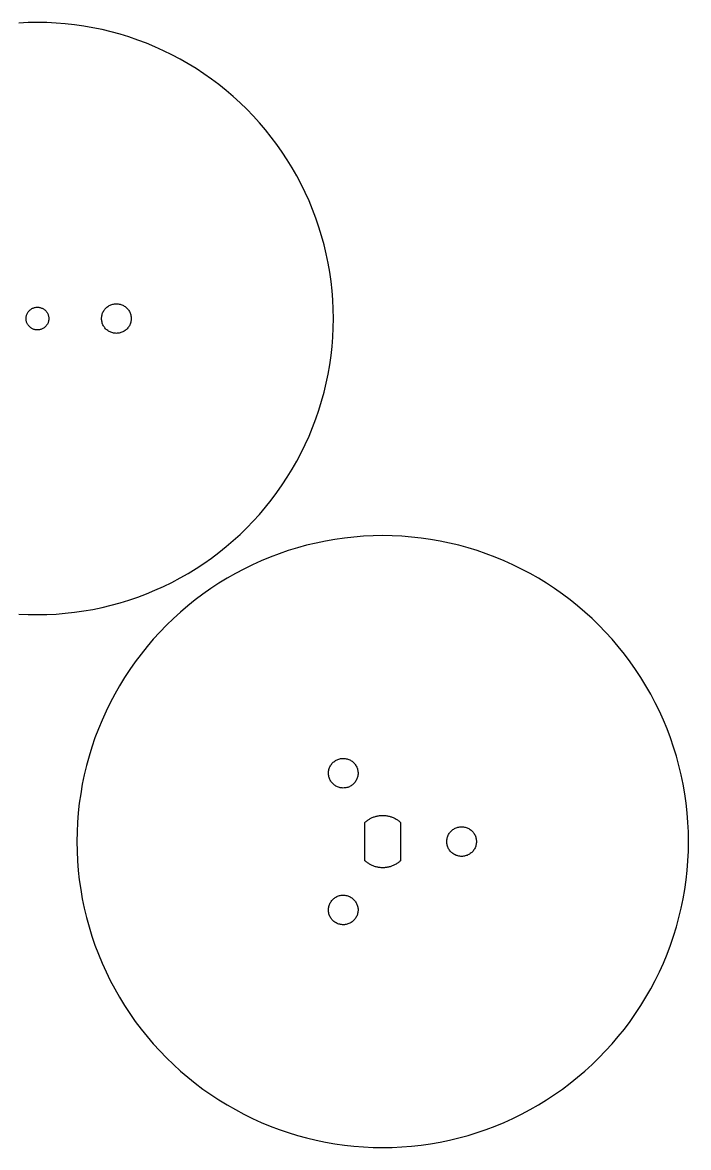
# Model space of a CAD drawing. Header units: metres. Extents: x -31 to 101, y -31 to 83.
# Drawn here: x 33.5 to 101, y -31 to 83 of the extents above; entities that cross this region are included whole.
import ezdxf

# ---------------------------------------------------------------- set-up
doc = ezdxf.new("R2010")
doc.units = ezdxf.units.M

msp = doc.modelspace()

# ---------------------------------------------------------------- linework, layer by layer
for p, q in [((34.0577, 82.9852), (33.1163, 82.9408)), ((35, 83), (34.0577, 82.9852)), ((35.9423, 82.9852), (35, 83)), ((36.8837, 82.9408), (35.9423, 82.9852)), ((37.8232, 82.8669), (36.8837, 82.9408)), ((38.76, 82.7634), (37.8232, 82.8669)), ((39.693, 82.6306), (38.76, 82.7634)), ((40.6214, 82.4686), (39.693, 82.6306)), ((41.5443, 82.2775), (40.6214, 82.4686)), ((42.4607, 82.0575), (41.5443, 82.2775)), ((43.3697, 81.8088), (42.4607, 82.0575)), ((44.2705, 81.5317), (43.3697, 81.8088)), ((45.1621, 81.2264), (44.2705, 81.5317)), ((46.0437, 80.8933), (45.1621, 81.2264)), ((46.9144, 80.5326), (46.0437, 80.8933)), ((47.7734, 80.1448), (46.9144, 80.5326)), ((48.6197, 79.7302), (47.7734, 80.1448)), ((49.4526, 79.2892), (48.6197, 79.7302)), ((50.2712, 78.8223), (49.4526, 79.2892)), ((51.0748, 78.3298), (50.2712, 78.8223)), ((51.8625, 77.8124), (51.0748, 78.3298)), ((52.6335, 77.2705), (51.8625, 77.8124)), ((53.3872, 76.7046), (52.6335, 77.2705)), ((54.1227, 76.1154), (53.3872, 76.7046)), ((54.8394, 75.5033), (54.1227, 76.1154)), ((55.5364, 74.869), (54.8394, 75.5033)), ((56.2132, 74.2132), (55.5364, 74.869)), ((56.869, 73.5364), (56.2132, 74.2132)), ((57.5033, 72.8394), (56.869, 73.5364)), ((58.1154, 72.1227), (57.5033, 72.8394)), ((58.7046, 71.3872), (58.1154, 72.1227)), ((59.2705, 70.6335), (58.7046, 71.3872)), ((59.8124, 69.8625), (59.2705, 70.6335)), ((60.3298, 69.0748), (59.8124, 69.8625)), ((60.8223, 68.2712), (60.3298, 69.0748)), ((61.2892, 67.4526), (60.8223, 68.2712)), ((61.7302, 66.6197), (61.2892, 67.4526)), ((62.1448, 65.7734), (61.7302, 66.6197)), ((62.5326, 64.9144), (62.1448, 65.7734)), ((62.8933, 64.0437), (62.5326, 64.9144)), ((63.2264, 63.1621), (62.8933, 64.0437)), ((63.5317, 62.2705), (63.2264, 63.1621)), ((63.8088, 61.3697), (63.5317, 62.2705)), ((64.0575, 60.4607), (63.8088, 61.3697)), ((64.2775, 59.5443), (64.0575, 60.4607)), ((64.4686, 58.6214), (64.2775, 59.5443)), ((64.6306, 57.693), (64.4686, 58.6214)), ((64.7634, 56.76), (64.6306, 57.693)), ((64.8669, 55.8232), (64.7634, 56.76)), ((64.9408, 54.8837), (64.8669, 55.8232)), ((64.9852, 53.9423), (64.9408, 54.8837)), ((33.9922, 53.554), (34.029, 53.6162)), ((34.029, 53.6162), (34.0696, 53.6759)), ((34.0696, 53.6759), (34.1139, 53.733)), ((34.1139, 53.733), (34.1617, 53.7872)), ((34.1617, 53.7872), (34.2128, 53.8383)), ((34.2128, 53.8383), (34.267, 53.8861)), ((34.267, 53.8861), (34.3241, 53.9304)), ((34.3241, 53.9304), (34.3838, 53.971)), ((34.3838, 53.971), (34.446, 54.0078)), ((34.446, 54.0078), (34.5104, 54.0405)), ((34.5104, 54.0405), (34.5767, 54.0692)), ((34.5767, 54.0692), (34.6446, 54.0937)), ((34.6446, 54.0937), (34.714, 54.1139)), ((34.714, 54.1139), (34.7845, 54.1296)), ((34.7845, 54.1296), (34.8559, 54.1409)), ((34.8559, 54.1409), (34.9278, 54.1477)), ((34.9278, 54.1477), (35, 54.15)), ((35, 54.15), (35.0722, 54.1477)), ((35.0722, 54.1477), (35.1441, 54.1409)), ((35.1441, 54.1409), (35.2155, 54.1296)), ((35.2155, 54.1296), (35.286, 54.1139)), ((35.286, 54.1139), (35.3554, 54.0937)), ((35.3554, 54.0937), (35.4233, 54.0692)), ((35.4233, 54.0692), (35.4896, 54.0405)), ((35.4896, 54.0405), (35.554, 54.0078)), ((35.554, 54.0078), (35.6162, 53.971)), ((35.6162, 53.971), (35.6759, 53.9304)), ((35.6759, 53.9304), (35.733, 53.8861)), ((35.733, 53.8861), (35.7872, 53.8383)), ((35.7872, 53.8383), (35.8383, 53.7872)), ((35.8383, 53.7872), (35.8861, 53.733)), ((35.8861, 53.733), (35.9304, 53.6759)), ((35.9304, 53.6759), (35.971, 53.6162)), ((35.971, 53.6162), (36.0078, 53.554)), ((41.6053, 53.5522), (41.6427, 53.6387)), ((41.6427, 53.6387), (41.6855, 53.7226)), ((41.6855, 53.7226), (41.7335, 53.8037)), ((41.7335, 53.8037), (41.7865, 53.8817)), ((41.7865, 53.8817), (41.8442, 53.9561)), ((41.8442, 53.9561), (41.9065, 54.0268)), ((41.9065, 54.0268), (41.9732, 54.0934)), ((41.9732, 54.0934), (42.0439, 54.1558)), ((42.0439, 54.1558), (42.1183, 54.2135)), ((42.1183, 54.2135), (42.1963, 54.2665)), ((42.1963, 54.2665), (42.2774, 54.3145)), ((42.2774, 54.3145), (42.3613, 54.3572)), ((42.3613, 54.3572), (42.4478, 54.3947)), ((42.4478, 54.3947), (42.5365, 54.4266)), ((42.5365, 54.4266), (42.627, 54.4529)), ((42.627, 54.4529), (42.7189, 54.4734)), ((42.7189, 54.4734), (42.812, 54.4882)), ((42.812, 54.4882), (42.9058, 54.497)), ((42.9058, 54.497), (43, 54.5)), ((43, 54.5), (43.0942, 54.497)), ((43.0942, 54.497), (43.188, 54.4882)), ((43.188, 54.4882), (43.2811, 54.4734)), ((43.2811, 54.4734), (43.373, 54.4529)), ((43.373, 54.4529), (43.4635, 54.4266)), ((43.4635, 54.4266), (43.5522, 54.3947)), ((43.5522, 54.3947), (43.6387, 54.3572)), ((43.6387, 54.3572), (43.7226, 54.3145)), ((43.7226, 54.3145), (43.8037, 54.2665)), ((43.8037, 54.2665), (43.8817, 54.2135)), ((43.8817, 54.2135), (43.9561, 54.1558)), ((43.9561, 54.1558), (44.0268, 54.0934)), ((44.0268, 54.0934), (44.0934, 54.0268)), ((44.0934, 54.0268), (44.1558, 53.9561)), ((44.1558, 53.9561), (44.2135, 53.8817)), ((44.2135, 53.8817), (44.2665, 53.8037)), ((44.2665, 53.8037), (44.3145, 53.7226)), ((44.3145, 53.7226), (44.3572, 53.6387)), ((44.3572, 53.6387), (44.3947, 53.5522)), ((65, 53), (64.9852, 53.9423)), ((33.85, 53), (33.8523, 53.0722)), ((33.8523, 52.9278), (33.85, 53)), ((33.8523, 53.0722), (33.8591, 53.1441)), ((33.8591, 52.8559), (33.8523, 52.9278)), ((33.8591, 53.1441), (33.8704, 53.2155)), ((33.8704, 52.7845), (33.8591, 52.8559)), ((33.8704, 53.2155), (33.8861, 53.286)), ((33.8861, 52.714), (33.8704, 52.7845)), ((33.8861, 53.286), (33.9063, 53.3554)), ((33.9063, 52.6446), (33.8861, 52.714)), ((33.9063, 53.3554), (33.9308, 53.4233)), ((33.9308, 52.5767), (33.9063, 52.6446)), ((33.9308, 53.4233), (33.9595, 53.4896)), ((33.9595, 52.5104), (33.9308, 52.5767)), ((33.9595, 53.4896), (33.9922, 53.554)), ((33.9922, 52.446), (33.9595, 52.5104)), ((34.029, 52.3838), (33.9922, 52.446)), ((36.0078, 52.446), (35.971, 52.3838)), ((36.0078, 53.554), (36.0405, 53.4896)), ((36.0405, 52.5104), (36.0078, 52.446)), ((36.0405, 53.4896), (36.0692, 53.4233)), ((36.0692, 52.5767), (36.0405, 52.5104)), ((36.0692, 53.4233), (36.0937, 53.3554)), ((36.0937, 52.6446), (36.0692, 52.5767)), ((36.0937, 53.3554), (36.1139, 53.286)), ((36.1139, 52.714), (36.0937, 52.6446)), ((36.1139, 53.286), (36.1296, 53.2155)), ((36.1296, 52.7845), (36.1139, 52.714)), ((36.1296, 53.2155), (36.1409, 53.1441)), ((36.1409, 52.8559), (36.1296, 52.7845)), ((36.1409, 53.1441), (36.1477, 53.0722)), ((36.1477, 52.9278), (36.1409, 52.8559)), ((36.1477, 53.0722), (36.15, 53)), ((36.15, 53), (36.1477, 52.9278)), ((41.5, 53), (41.5029, 53.0942)), ((41.5029, 52.9058), (41.5, 53)), ((41.5029, 53.0942), (41.5118, 53.188)), ((41.5118, 52.812), (41.5029, 52.9058)), ((41.5118, 53.188), (41.5266, 53.2811)), ((41.5266, 52.7189), (41.5118, 52.812)), ((41.5266, 53.2811), (41.5471, 53.373)), ((41.5471, 52.627), (41.5266, 52.7189)), ((41.5471, 53.373), (41.5734, 53.4635)), ((41.5734, 52.5365), (41.5471, 52.627)), ((41.5734, 53.4635), (41.6053, 53.5522)), ((41.6053, 52.4478), (41.5734, 52.5365)), ((41.6427, 52.3613), (41.6053, 52.4478)), ((44.3947, 52.4478), (44.3572, 52.3613)), ((44.3947, 53.5522), (44.4266, 53.4635)), ((44.4266, 52.5365), (44.3947, 52.4478)), ((44.4266, 53.4635), (44.4529, 53.373)), ((44.4529, 52.627), (44.4266, 52.5365)), ((44.4529, 53.373), (44.4734, 53.2811)), ((44.4734, 52.7189), (44.4529, 52.627)), ((44.4734, 53.2811), (44.4882, 53.188)), ((44.4882, 52.812), (44.4734, 52.7189)), ((44.4882, 53.188), (44.497, 53.0942)), ((44.497, 52.9058), (44.4882, 52.812)), ((44.497, 53.0942), (44.5, 53)), ((44.5, 53), (44.497, 52.9058)), ((64.9852, 52.0577), (65, 53)), ((34.0696, 52.3241), (34.029, 52.3838)), ((34.1139, 52.267), (34.0696, 52.3241)), ((34.1617, 52.2128), (34.1139, 52.267)), ((34.2128, 52.1617), (34.1617, 52.2128)), ((34.267, 52.1139), (34.2128, 52.1617)), ((34.3241, 52.0696), (34.267, 52.1139)), ((34.3838, 52.029), (34.3241, 52.0696)), ((34.446, 51.9922), (34.3838, 52.029)), ((34.5104, 51.9595), (34.446, 51.9922)), ((34.5767, 51.9308), (34.5104, 51.9595)), ((34.6446, 51.9063), (34.5767, 51.9308)), ((34.714, 51.8861), (34.6446, 51.9063)), ((34.7845, 51.8704), (34.714, 51.8861)), ((34.8559, 51.8591), (34.7845, 51.8704)), ((34.9278, 51.8523), (34.8559, 51.8591)), ((35, 51.85), (34.9278, 51.8523)), ((35.0722, 51.8523), (35, 51.85)), ((35.1441, 51.8591), (35.0722, 51.8523)), ((35.2155, 51.8704), (35.1441, 51.8591)), ((35.286, 51.8861), (35.2155, 51.8704)), ((35.3554, 51.9063), (35.286, 51.8861)), ((35.4233, 51.9308), (35.3554, 51.9063)), ((35.4896, 51.9595), (35.4233, 51.9308)), ((35.554, 51.9922), (35.4896, 51.9595)), ((35.6162, 52.029), (35.554, 51.9922)), ((35.6759, 52.0696), (35.6162, 52.029)), ((35.733, 52.1139), (35.6759, 52.0696)), ((35.7872, 52.1617), (35.733, 52.1139)), ((35.8383, 52.2128), (35.7872, 52.1617)), ((35.8861, 52.267), (35.8383, 52.2128)), ((35.9304, 52.3241), (35.8861, 52.267)), ((35.971, 52.3838), (35.9304, 52.3241)), ((41.6855, 52.2774), (41.6427, 52.3613)), ((41.7335, 52.1963), (41.6855, 52.2774)), ((41.7865, 52.1183), (41.7335, 52.1963)), ((41.8442, 52.0439), (41.7865, 52.1183)), ((41.9065, 51.9732), (41.8442, 52.0439)), ((41.9732, 51.9066), (41.9065, 51.9732)), ((42.0439, 51.8442), (41.9732, 51.9066)), ((42.1183, 51.7865), (42.0439, 51.8442)), ((42.1963, 51.7335), (42.1183, 51.7865)), ((42.2774, 51.6855), (42.1963, 51.7335)), ((42.3613, 51.6428), (42.2774, 51.6855)), ((42.4478, 51.6053), (42.3613, 51.6428)), ((42.5365, 51.5734), (42.4478, 51.6053)), ((42.627, 51.5471), (42.5365, 51.5734)), ((42.7189, 51.5266), (42.627, 51.5471)), ((42.812, 51.5118), (42.7189, 51.5266)), ((42.9058, 51.503), (42.812, 51.5118)), ((43, 51.5), (42.9058, 51.503)), ((43.0942, 51.503), (43, 51.5)), ((43.188, 51.5118), (43.0942, 51.503)), ((43.2811, 51.5266), (43.188, 51.5118)), ((43.373, 51.5471), (43.2811, 51.5266)), ((43.4635, 51.5734), (43.373, 51.5471)), ((43.5522, 51.6053), (43.4635, 51.5734)), ((43.6387, 51.6428), (43.5522, 51.6053)), ((43.7226, 51.6855), (43.6387, 51.6428)), ((43.8037, 51.7335), (43.7226, 51.6855)), ((43.8817, 51.7865), (43.8037, 51.7335)), ((43.9561, 51.8442), (43.8817, 51.7865)), ((44.0268, 51.9066), (43.9561, 51.8442)), ((44.0934, 51.9732), (44.0268, 51.9066)), ((44.1558, 52.0439), (44.0934, 51.9732)), ((44.2135, 52.1183), (44.1558, 52.0439)), ((44.2665, 52.1963), (44.2135, 52.1183)), ((44.3145, 52.2774), (44.2665, 52.1963)), ((44.3572, 52.3613), (44.3145, 52.2774)), ((64.9408, 51.1163), (64.9852, 52.0577)), ((64.7634, 49.24), (64.8669, 50.1768)), ((64.8669, 50.1768), (64.9408, 51.1163)), ((64.6306, 48.307), (64.7634, 49.24)), ((64.4686, 47.3786), (64.6306, 48.307)), ((64.2775, 46.4557), (64.4686, 47.3786)), ((64.0575, 45.5393), (64.2775, 46.4557)), ((63.5317, 43.7295), (63.8088, 44.6303)), ((63.8088, 44.6303), (64.0575, 45.5393)), ((63.2264, 42.8379), (63.5317, 43.7295)), ((62.8933, 41.9563), (63.2264, 42.8379)), ((62.1448, 40.2266), (62.5326, 41.0856)), ((62.5326, 41.0856), (62.8933, 41.9563)), ((61.7302, 39.3803), (62.1448, 40.2266)), ((61.2892, 38.5474), (61.7302, 39.3803)), ((60.3298, 36.9252), (60.8223, 37.7288)), ((60.8223, 37.7288), (61.2892, 38.5474)), ((59.8124, 36.1375), (60.3298, 36.9252)), ((58.7046, 34.6128), (59.2705, 35.3665)), ((59.2705, 35.3665), (59.8124, 36.1375)), ((58.1154, 33.8773), (58.7046, 34.6128)), ((56.869, 32.4636), (57.5033, 33.1606)), ((57.5033, 33.1606), (58.1154, 33.8773)), ((56.2132, 31.7868), (56.869, 32.4636)), ((54.8394, 30.4967), (55.5364, 31.131)), ((55.5364, 31.131), (56.2132, 31.7868)), ((67.0827, 30.8624), (66.1147, 30.7556)), ((68.0535, 30.9388), (67.0827, 30.8624)), ((69.0263, 30.9847), (68.0535, 30.9388)), ((70, 31), (69.0263, 30.9847)), ((70.9737, 30.9847), (70, 31)), ((71.9465, 30.9388), (70.9737, 30.9847)), ((72.9173, 30.8624), (71.9465, 30.9388)), ((73.8853, 30.7556), (72.9173, 30.8624)), ((53.3872, 29.2954), (54.1227, 29.8846)), ((54.1227, 29.8846), (54.8394, 30.4967)), ((61.3513, 29.7691), (60.4205, 29.4827)), ((62.2906, 30.0261), (61.3513, 29.7691)), ((63.2376, 30.2534), (62.2906, 30.0261)), ((64.1912, 30.4509), (63.2376, 30.2534)), ((65.1505, 30.6183), (64.1912, 30.4509)), ((66.1147, 30.7556), (65.1505, 30.6183)), ((74.8495, 30.6183), (73.8853, 30.7556)), ((75.8088, 30.4509), (74.8495, 30.6183)), ((76.7624, 30.2534), (75.8088, 30.4509)), ((77.7094, 30.0261), (76.7624, 30.2534)), ((78.6487, 29.7691), (77.7094, 30.0261)), ((79.5795, 29.4827), (78.6487, 29.7691)), ((51.8625, 28.1876), (52.6335, 28.7295)), ((52.6335, 28.7295), (53.3872, 29.2954)), ((58.5882, 28.8231), (57.6884, 28.4504)), ((59.4991, 29.1673), (58.5882, 28.8231)), ((60.4205, 29.4827), (59.4991, 29.1673)), ((80.5009, 29.1673), (79.5795, 29.4827)), ((81.4118, 28.8231), (80.5009, 29.1673)), ((82.3116, 28.4504), (81.4118, 28.8231)), ((50.2712, 27.1777), (51.0748, 27.6702)), ((51.0748, 27.6702), (51.8625, 28.1876)), ((55.9263, 27.6212), (55.0656, 27.1655)), ((56.8008, 28.0496), (55.9263, 27.6212)), ((57.6884, 28.4504), (56.8008, 28.0496)), ((83.1992, 28.0496), (82.3116, 28.4504)), ((84.0737, 27.6212), (83.1992, 28.0496)), ((84.9344, 27.1655), (84.0737, 27.6212)), ((47.7734, 25.8552), (48.6197, 26.2698)), ((48.6197, 26.2698), (49.4526, 26.7108)), ((49.4526, 26.7108), (50.2712, 27.1777)), ((54.2197, 26.683), (53.3894, 26.1742)), ((55.0656, 27.1655), (54.2197, 26.683)), ((85.7803, 26.683), (84.9344, 27.1655)), ((86.6106, 26.1742), (85.7803, 26.683)), ((45.1621, 24.7736), (46.0437, 25.1067)), ((46.0437, 25.1067), (46.9144, 25.4674)), ((46.9144, 25.4674), (47.7734, 25.8552)), ((52.5754, 25.6395), (51.7787, 25.0795)), ((53.3894, 26.1742), (52.5754, 25.6395)), ((87.4246, 25.6395), (86.6106, 26.1742)), ((88.2213, 25.0795), (87.4246, 25.6395)), ((41.5443, 23.7225), (42.4607, 23.9425)), ((42.4607, 23.9425), (43.3697, 24.1912)), ((43.3697, 24.1912), (44.2705, 24.4683)), ((44.2705, 24.4683), (45.1621, 24.7736)), ((50.9999, 24.4948), (50.2399, 23.8859)), ((51.7787, 25.0795), (50.9999, 24.4948)), ((89.0001, 24.4948), (88.2213, 25.0795)), ((89.7601, 23.8859), (89.0001, 24.4948)), ((33.1163, 23.0592), (34.0577, 23.0148)), ((34.0577, 23.0148), (35, 23)), ((35, 23), (35.9423, 23.0148)), ((35.9423, 23.0148), (36.8837, 23.0592)), ((36.8837, 23.0592), (37.8232, 23.1331)), ((37.8232, 23.1331), (38.76, 23.2366)), ((38.76, 23.2366), (39.693, 23.3694)), ((39.693, 23.3694), (40.6214, 23.5314)), ((40.6214, 23.5314), (41.5443, 23.7225)), ((49.4993, 23.2534), (48.7791, 22.598)), ((50.2399, 23.8859), (49.4993, 23.2534)), ((90.5007, 23.2534), (89.7601, 23.8859)), ((91.2209, 22.598), (90.5007, 23.2534)), ((48.0797, 21.9203), (47.402, 21.2209)), ((48.7791, 22.598), (48.0797, 21.9203)), ((91.9203, 21.9203), (91.2209, 22.598)), ((92.598, 21.2209), (91.9203, 21.9203)), ((47.402, 21.2209), (46.7466, 20.5007)), ((93.2534, 20.5007), (92.598, 21.2209)), ((46.1141, 19.7601), (45.5052, 19.0001)), ((46.7466, 20.5007), (46.1141, 19.7601)), ((93.8859, 19.7601), (93.2534, 20.5007)), ((94.4948, 19.0001), (93.8859, 19.7601)), ((45.5052, 19.0001), (44.9205, 18.2213)), ((95.0795, 18.2213), (94.4948, 19.0001)), ((44.3605, 17.4246), (43.8258, 16.6106)), ((44.9205, 18.2213), (44.3605, 17.4246)), ((95.6395, 17.4246), (95.0795, 18.2213)), ((96.1742, 16.6106), (95.6395, 17.4246)), ((43.8258, 16.6106), (43.317, 15.7803)), ((96.683, 15.7803), (96.1742, 16.6106)), ((42.8345, 14.9344), (42.3788, 14.0737)), ((43.317, 15.7803), (42.8345, 14.9344)), ((97.1655, 14.9344), (96.683, 15.7803)), ((97.6212, 14.0737), (97.1655, 14.9344)), ((42.3788, 14.0737), (41.9504, 13.1992)), ((98.0496, 13.1992), (97.6212, 14.0737)), ((41.9504, 13.1992), (41.5496, 12.3116)), ((98.4504, 12.3116), (98.0496, 13.1992)), ((41.1769, 11.4118), (40.8327, 10.5009)), ((41.5496, 12.3116), (41.1769, 11.4118)), ((98.8231, 11.4118), (98.4504, 12.3116)), ((99.1673, 10.5009), (98.8231, 11.4118)), ((40.8327, 10.5009), (40.5173, 9.57951)), ((99.4827, 9.57951), (99.1673, 10.5009)), ((40.5173, 9.57951), (40.2309, 8.64871)), ((99.7691, 8.64871), (99.4827, 9.57951)), ((40.2309, 8.64871), (39.9739, 7.70938)), ((64.9174, 7.96642), (64.9847, 8.03235)), ((64.9847, 8.03235), (65.056, 8.09392)), ((65.056, 8.09392), (65.1311, 8.15089)), ((65.1311, 8.15089), (65.2096, 8.20303)), ((65.2096, 8.20303), (65.2912, 8.25015)), ((65.2912, 8.25015), (65.3756, 8.29205)), ((65.3756, 8.29205), (65.4624, 8.32857)), ((65.4624, 8.32857), (65.5515, 8.35956)), ((65.5515, 8.35956), (65.6422, 8.3849)), ((65.6422, 8.3849), (65.7344, 8.4045)), ((65.7344, 8.4045), (65.8276, 8.41826)), ((65.8276, 8.41826), (65.9215, 8.42615)), ((65.9215, 8.42615), (66.0157, 8.42812)), ((66.0157, 8.42812), (66.1099, 8.42416)), ((66.1099, 8.42416), (66.2036, 8.41432)), ((66.2036, 8.41432), (66.2965, 8.39861)), ((66.2965, 8.39861), (66.3882, 8.37709)), ((66.3882, 8.37709), (66.4784, 8.34985)), ((66.4784, 8.34985), (66.5668, 8.317)), ((66.5668, 8.317), (66.6528, 8.27867)), ((66.6528, 8.27867), (66.7364, 8.23502)), ((66.7364, 8.23502), (66.817, 8.1862)), ((66.817, 8.1862), (66.8943, 8.13242)), ((66.8943, 8.13242), (66.9682, 8.07388)), ((66.9682, 8.07388), (67.0382, 8.01083)), ((67.0382, 8.01083), (67.1042, 7.94351)), ((100.026, 7.70938), (99.7691, 8.64871)), ((39.9739, 7.70938), (39.7466, 6.76244)), ((64.5001, 6.94391), (64.504, 7.03806)), ((64.5021, 6.84969), (64.5001, 6.94391)), ((64.5099, 6.75578), (64.5021, 6.84969)), ((64.504, 7.03806), (64.5139, 7.13177)), ((64.5139, 7.13177), (64.5296, 7.22469)), ((64.5296, 7.22469), (64.5511, 7.31642)), ((64.5511, 7.31642), (64.5784, 7.40663)), ((64.5784, 7.40663), (64.6112, 7.49495)), ((64.6112, 7.49495), (64.6495, 7.58104)), ((64.6495, 7.58104), (64.6932, 7.66455)), ((64.6932, 7.66455), (64.742, 7.74515)), ((64.742, 7.74515), (64.7958, 7.82254)), ((64.7958, 7.82254), (64.8543, 7.89638)), ((64.8543, 7.89638), (64.9174, 7.96642)), ((67.1042, 7.94351), (67.1657, 7.87218)), ((67.1657, 7.87218), (67.2227, 7.79712)), ((67.2227, 7.79712), (67.2748, 7.71863)), ((67.2748, 7.71863), (67.322, 7.63702)), ((67.322, 7.63702), (67.3639, 7.55261)), ((67.3639, 7.55261), (67.4004, 7.46574)), ((67.4004, 7.46574), (67.4314, 7.37675)), ((67.4314, 7.37675), (67.4567, 7.286)), ((67.4567, 7.286), (67.4763, 7.19382)), ((67.4763, 7.19382), (67.4901, 7.1006)), ((67.4901, 7.1006), (67.498, 7.0067)), ((67.4999, 6.91249), (67.496, 6.81834)), ((67.498, 7.0067), (67.4999, 6.91249)), ((100.253, 6.76244), (100.026, 7.70938)), ((39.5491, 5.80881), (39.3817, 4.84946)), ((39.7466, 6.76244), (39.5491, 5.80881)), ((64.5237, 6.66257), (64.5099, 6.75578)), ((64.5433, 6.57039), (64.5237, 6.66257)), ((64.5686, 6.47963), (64.5433, 6.57039)), ((64.5996, 6.39064), (64.5686, 6.47963)), ((64.6362, 6.30377), (64.5996, 6.39064)), ((64.6781, 6.21938), (64.6362, 6.30377)), ((64.7252, 6.13776), (64.6781, 6.21938)), ((64.7773, 6.05928), (64.7252, 6.13776)), ((64.8343, 5.98422), (64.7773, 6.05928)), ((64.8959, 5.91289), (64.8343, 5.98422)), ((64.9618, 5.84555), (64.8959, 5.91289)), ((65.0318, 5.7825), (64.9618, 5.84555)), ((65.1057, 5.72397), (65.0318, 5.7825)), ((65.183, 5.6702), (65.1057, 5.72397)), ((66.8689, 5.70551), (66.7904, 5.65335)), ((66.944, 5.76248), (66.8689, 5.70551)), ((67.0153, 5.82405), (66.944, 5.76248)), ((67.0826, 5.88998), (67.0153, 5.82405)), ((67.1457, 5.96001), (67.0826, 5.88998)), ((67.2042, 6.03386), (67.1457, 5.96001)), ((67.258, 6.11124), (67.2042, 6.03386)), ((67.3068, 6.19183), (67.258, 6.11124)), ((67.3505, 6.27534), (67.3068, 6.19183)), ((67.3888, 6.36143), (67.3505, 6.27534)), ((67.4217, 6.44975), (67.3888, 6.36143)), ((67.4489, 6.53996), (67.4217, 6.44975)), ((67.4704, 6.63171), (67.4489, 6.53996)), ((67.4861, 6.72462), (67.4704, 6.63171)), ((67.496, 6.81834), (67.4861, 6.72462)), ((100.451, 5.80881), (100.253, 6.76244)), ((100.618, 4.84946), (100.451, 5.80881)), ((39.3817, 4.84946), (39.2444, 3.88533)), ((65.2637, 5.62137), (65.183, 5.6702)), ((65.3472, 5.57771), (65.2637, 5.62137)), ((65.4332, 5.53938), (65.3472, 5.57771)), ((65.5216, 5.50655), (65.4332, 5.53938)), ((65.6118, 5.47931), (65.5216, 5.50655)), ((65.7035, 5.45779), (65.6118, 5.47931)), ((65.7964, 5.44208), (65.7035, 5.45779)), ((65.8902, 5.43222), (65.7964, 5.44208)), ((65.9843, 5.42828), (65.8902, 5.43222)), ((66.0785, 5.43025), (65.9843, 5.42828)), ((66.1724, 5.43814), (66.0785, 5.43025)), ((66.2656, 5.4519), (66.1724, 5.43814)), ((66.3578, 5.4715), (66.2656, 5.4519)), ((66.4486, 5.49684), (66.3578, 5.4715)), ((66.5376, 5.52783), (66.4486, 5.49684)), ((66.6244, 5.56435), (66.5376, 5.52783)), ((66.7088, 5.60625), (66.6244, 5.56435)), ((66.7904, 5.65335), (66.7088, 5.60625)), ((100.756, 3.88533), (100.618, 4.84946)), ((39.2444, 3.88533), (39.1376, 2.91734)), ((100.862, 2.91734), (100.756, 3.88533)), ((39.1376, 2.91734), (39.0612, 1.9465)), ((68.5801, 2.23746), (68.651, 2.28096)), ((68.651, 2.28096), (68.7234, 2.3222)), ((68.7234, 2.3222), (68.7969, 2.36116)), ((68.7969, 2.36116), (68.8717, 2.39778)), ((68.8717, 2.39778), (68.9476, 2.43204)), ((68.9476, 2.43204), (69.0245, 2.4639)), ((69.0245, 2.4639), (69.1024, 2.49333)), ((69.1024, 2.49333), (69.1811, 2.52029)), ((69.1811, 2.52029), (69.2607, 2.54477)), ((69.2607, 2.54477), (69.341, 2.56674)), ((69.341, 2.56674), (69.4219, 2.58617)), ((69.4219, 2.58617), (69.5034, 2.60306)), ((69.5034, 2.60306), (69.5854, 2.61737)), ((69.5854, 2.61737), (69.6679, 2.62909)), ((69.6679, 2.62909), (69.7506, 2.63823)), ((69.7506, 2.63823), (69.8336, 2.64476)), ((69.8336, 2.64476), (69.9168, 2.64868)), ((69.9168, 2.64868), (70, 2.64999)), ((70, 2.64999), (70.0832, 2.64868)), ((70.0832, 2.64868), (70.1664, 2.64476)), ((70.1664, 2.64476), (70.2494, 2.63823)), ((70.2494, 2.63823), (70.3321, 2.62909)), ((70.3321, 2.62909), (70.4146, 2.61737)), ((70.4146, 2.61737), (70.4966, 2.60306)), ((70.4966, 2.60306), (70.5781, 2.58617)), ((70.5781, 2.58617), (70.659, 2.56674)), ((70.659, 2.56674), (70.7393, 2.54477)), ((70.7393, 2.54477), (70.8189, 2.52029)), ((70.8189, 2.52029), (70.8976, 2.49333)), ((70.8976, 2.49333), (70.9755, 2.4639)), ((70.9755, 2.4639), (71.0524, 2.43204)), ((71.0524, 2.43204), (71.1283, 2.39778)), ((71.1283, 2.39778), (71.2031, 2.36116)), ((71.2031, 2.36116), (71.2766, 2.3222)), ((71.2766, 2.3222), (71.349, 2.28096)), ((71.349, 2.28096), (71.4199, 2.23746)), ((100.939, 1.9465), (100.862, 2.91734)), ((39.0612, 1.9465), (39.0153, 0.973724)), ((68.2, 1.94455), (68.2475, 1.98779)), ((68.2, -1.94455), (68.2, 1.94455)), ((68.2475, 1.98779), (68.3108, 2.04185)), ((68.3108, 2.04185), (68.3758, 2.0939)), ((68.3758, 2.0939), (68.4424, 2.14389)), ((68.4424, 2.14389), (68.5105, 2.19176)), ((68.5105, 2.19176), (68.5801, 2.23746)), ((71.4199, 2.23746), (71.4895, 2.19176)), ((71.4895, 2.19176), (71.5576, 2.14389)), ((71.5576, 2.14389), (71.6242, 2.0939)), ((71.6242, 2.0939), (71.6892, 2.04185)), ((71.6892, 2.04185), (71.7525, 1.98779)), ((71.7525, 1.98779), (71.8, 1.94455)), ((71.8, 1.94455), (71.8, -1.94455)), ((76.9732, 1.09344), (77.0439, 1.15576)), ((77.0439, 1.15576), (77.1183, 1.21352)), ((77.1183, 1.21352), (77.1963, 1.26648)), ((77.1963, 1.26648), (77.2774, 1.31445)), ((77.2774, 1.31445), (77.3613, 1.35724)), ((77.3613, 1.35724), (77.4478, 1.39465)), ((77.4478, 1.39465), (77.5365, 1.42657)), ((77.5365, 1.42657), (77.627, 1.45287)), ((77.627, 1.45287), (77.7189, 1.47342)), ((77.7189, 1.47342), (77.812, 1.48816)), ((77.812, 1.48816), (77.9058, 1.49704)), ((77.9058, 1.49704), (78, 1.5)), ((78, 1.5), (78.0942, 1.49704)), ((78.0942, 1.49704), (78.188, 1.48816)), ((78.188, 1.48816), (78.2811, 1.47342)), ((78.2811, 1.47342), (78.373, 1.45287)), ((78.373, 1.45287), (78.4635, 1.42657)), ((78.4635, 1.42657), (78.5522, 1.39465)), ((78.5522, 1.39465), (78.6387, 1.35724)), ((78.6387, 1.35724), (78.7226, 1.31445)), ((78.7226, 1.31445), (78.8037, 1.26648)), ((78.8037, 1.26648), (78.8817, 1.21352)), ((78.8817, 1.21352), (78.9561, 1.15576)), ((78.9561, 1.15576), (79.0268, 1.09344)), ((100.985, 0.973724), (100.939, 1.9465)), ((39.0153, 0.973724), (39, 0)), ((39, 0), (39.0153, -0.973724)), ((76.5, 0), (76.5029, 0.094177)), ((76.5029, -0.094177), (76.5, 0)), ((76.5029, 0.094177), (76.5118, 0.187988)), ((76.5118, 0.187988), (76.5266, 0.281067)), ((76.5266, 0.281067), (76.5471, 0.373032)), ((76.5471, 0.373032), (76.5734, 0.463516)), ((76.5734, 0.463516), (76.6053, 0.552185)), ((76.6053, 0.552185), (76.6427, 0.638657)), ((76.6427, 0.638657), (76.6855, 0.722626)), ((76.6855, 0.722626), (76.7335, 0.803726)), ((76.7335, 0.803726), (76.7865, 0.881668)), ((76.7865, 0.881668), (76.8442, 0.956131)), ((76.8442, 0.956131), (76.9065, 1.02681)), ((76.9065, 1.02681), (76.9732, 1.09344)), ((79.0268, 1.09344), (79.0934, 1.02681)), ((79.0934, 1.02681), (79.1558, 0.956131)), ((79.1558, 0.956131), (79.2135, 0.881668)), ((79.2135, 0.881668), (79.2665, 0.803726)), ((79.2665, 0.803726), (79.3145, 0.722626)), ((79.3145, 0.722626), (79.3572, 0.638657)), ((79.3572, 0.638657), (79.3947, 0.552185)), ((79.3947, 0.552185), (79.4266, 0.463516)), ((79.4266, 0.463516), (79.4529, 0.373032)), ((79.4529, 0.373032), (79.4734, 0.281067)), ((79.4734, 0.281067), (79.4882, 0.187988)), ((79.4882, 0.187988), (79.497, 0.094177)), ((79.497, 0.094177), (79.5, 0)), ((79.5, 0), (79.497, -0.094177)), ((101, 0), (100.985, 0.973724)), ((100.985, -0.973724), (101, 0)), ((39.0153, -0.973724), (39.0612, -1.9465)), ((76.5118, -0.187988), (76.5029, -0.094177)), ((76.5266, -0.281067), (76.5118, -0.187988)), ((76.5471, -0.373032), (76.5266, -0.281067)), ((76.5734, -0.463516), (76.5471, -0.373032)), ((76.6053, -0.552185), (76.5734, -0.463516)), ((76.6427, -0.638657), (76.6053, -0.552185)), ((76.6855, -0.722626), (76.6427, -0.638657)), ((76.7335, -0.803726), (76.6855, -0.722626)), ((76.7865, -0.881668), (76.7335, -0.803726)), ((76.8442, -0.956131), (76.7865, -0.881668)), ((76.9065, -1.02681), (76.8442, -0.956131)), ((76.9732, -1.09344), (76.9065, -1.02681)), ((77.0439, -1.15576), (76.9732, -1.09344)), ((79.0268, -1.09344), (78.9561, -1.15576)), ((79.0934, -1.02681), (79.0268, -1.09344)), ((79.1558, -0.956131), (79.0934, -1.02681)), ((79.2135, -0.881668), (79.1558, -0.956131)), ((79.2665, -0.803726), (79.2135, -0.881668)), ((79.3145, -0.722626), (79.2665, -0.803726)), ((79.3572, -0.638657), (79.3145, -0.722626)), ((79.3947, -0.552185), (79.3572, -0.638657)), ((79.4266, -0.463516), (79.3947, -0.552185)), ((79.4529, -0.373032), (79.4266, -0.463516)), ((79.4734, -0.281067), (79.4529, -0.373032)), ((79.4882, -0.187988), (79.4734, -0.281067)), ((79.497, -0.094177), (79.4882, -0.187988)), ((100.939, -1.9465), (100.985, -0.973724)), ((39.0612, -1.9465), (39.1376, -2.91734)), ((68.2475, -1.98779), (68.2, -1.94455)), ((68.3108, -2.04185), (68.2475, -1.98779)), ((68.3758, -2.0939), (68.3108, -2.04185)), ((68.4424, -2.14389), (68.3758, -2.0939)), ((68.5105, -2.19176), (68.4424, -2.14389)), ((68.5801, -2.23746), (68.5105, -2.19176)), ((68.651, -2.28096), (68.5801, -2.23746)), ((71.4199, -2.23746), (71.349, -2.28096)), ((71.4895, -2.19176), (71.4199, -2.23746)), ((71.5576, -2.14389), (71.4895, -2.19176)), ((71.6242, -2.0939), (71.5576, -2.14389)), ((71.6892, -2.04185), (71.6242, -2.0939)), ((71.7525, -1.98779), (71.6892, -2.04185)), ((71.8, -1.94455), (71.7525, -1.98779)), ((77.1183, -1.21352), (77.0439, -1.15576)), ((77.1963, -1.26648), (77.1183, -1.21352)), ((77.2774, -1.31445), (77.1963, -1.26648)), ((77.3613, -1.35724), (77.2774, -1.31445)), ((77.4478, -1.39465), (77.3613, -1.35724)), ((77.5365, -1.42657), (77.4478, -1.39465)), ((77.627, -1.45287), (77.5365, -1.42657)), ((77.7189, -1.47342), (77.627, -1.45287)), ((77.812, -1.48816), (77.7189, -1.47342)), ((77.9058, -1.49704), (77.812, -1.48816)), ((78, -1.5), (77.9058, -1.49704)), ((78.0942, -1.49704), (78, -1.5)), ((78.188, -1.48816), (78.0942, -1.49704)), ((78.2811, -1.47342), (78.188, -1.48816)), ((78.373, -1.45287), (78.2811, -1.47342)), ((78.4635, -1.42657), (78.373, -1.45287)), ((78.5522, -1.39465), (78.4635, -1.42657)), ((78.6387, -1.35724), (78.5522, -1.39465)), ((78.7226, -1.31445), (78.6387, -1.35724)), ((78.8037, -1.26648), (78.7226, -1.31445)), ((78.8817, -1.21352), (78.8037, -1.26648)), ((78.9561, -1.15576), (78.8817, -1.21352)), ((100.862, -2.91734), (100.939, -1.9465)), ((39.1376, -2.91734), (39.2444, -3.88533)), ((68.7234, -2.3222), (68.651, -2.28096)), ((68.7969, -2.36116), (68.7234, -2.3222)), ((68.8717, -2.39778), (68.7969, -2.36116)), ((68.9476, -2.43204), (68.8717, -2.39778)), ((69.0245, -2.4639), (68.9476, -2.43204)), ((69.1024, -2.49333), (69.0245, -2.4639)), ((69.1811, -2.52029), (69.1024, -2.49333)), ((69.2607, -2.54477), (69.1811, -2.52029)), ((69.341, -2.56674), (69.2607, -2.54477)), ((69.4219, -2.58617), (69.341, -2.56674)), ((69.5034, -2.60306), (69.4219, -2.58617)), ((69.5854, -2.61737), (69.5034, -2.60306)), ((69.6679, -2.62909), (69.5854, -2.61737)), ((69.7506, -2.63823), (69.6679, -2.62909)), ((69.8336, -2.64476), (69.7506, -2.63823)), ((69.9168, -2.64868), (69.8336, -2.64476)), ((70, -2.64999), (69.9168, -2.64868)), ((70.0832, -2.64868), (70, -2.64999)), ((70.1664, -2.64476), (70.0832, -2.64868)), ((70.2494, -2.63823), (70.1664, -2.64476)), ((70.3321, -2.62909), (70.2494, -2.63823)), ((70.4146, -2.61737), (70.3321, -2.62909)), ((70.4966, -2.60306), (70.4146, -2.61737)), ((70.5781, -2.58617), (70.4966, -2.60306)), ((70.659, -2.56674), (70.5781, -2.58617)), ((70.7393, -2.54477), (70.659, -2.56674)), ((70.8189, -2.52029), (70.7393, -2.54477)), ((70.8976, -2.49333), (70.8189, -2.52029)), ((70.9755, -2.4639), (70.8976, -2.49333)), ((71.0524, -2.43204), (70.9755, -2.4639)), ((71.1283, -2.39778), (71.0524, -2.43204)), ((71.2031, -2.36116), (71.1283, -2.39778)), ((71.2766, -2.3222), (71.2031, -2.36116)), ((71.349, -2.28096), (71.2766, -2.3222)), ((100.756, -3.88533), (100.862, -2.91734)), ((39.2444, -3.88533), (39.3817, -4.84946)), ((100.618, -4.84946), (100.756, -3.88533)), ((39.3817, -4.84946), (39.5491, -5.80881)), ((65.1057, -5.72397), (65.183, -5.6702)), ((65.183, -5.6702), (65.2637, -5.62137)), ((65.2637, -5.62137), (65.3472, -5.57771)), ((65.3472, -5.57771), (65.4332, -5.53938)), ((65.4332, -5.53938), (65.5216, -5.50655)), ((65.5216, -5.50655), (65.6118, -5.47931)), ((65.6118, -5.47931), (65.7035, -5.45779)), ((65.7035, -5.45779), (65.7964, -5.44208)), ((65.7964, -5.44208), (65.8902, -5.43222)), ((65.8902, -5.43222), (65.9843, -5.42828)), ((65.9843, -5.42828), (66.0785, -5.43025)), ((66.0785, -5.43025), (66.1724, -5.43814)), ((66.1724, -5.43814), (66.2656, -5.4519)), ((66.2656, -5.4519), (66.3578, -5.4715)), ((66.3578, -5.4715), (66.4486, -5.49684)), ((66.4486, -5.49684), (66.5376, -5.52783)), ((66.5376, -5.52783), (66.6244, -5.56435)), ((66.6244, -5.56435), (66.7088, -5.60625)), ((66.7088, -5.60625), (66.7904, -5.65335)), ((66.7904, -5.65335), (66.8689, -5.70551)), ((100.451, -5.80881), (100.618, -4.84946)), ((39.5491, -5.80881), (39.7466, -6.76244)), ((39.7466, -6.76244), (39.9739, -7.70938)), ((64.5021, -6.84969), (64.5099, -6.75578)), ((64.5099, -6.75578), (64.5237, -6.66257)), ((64.5237, -6.66257), (64.5433, -6.57039)), ((64.5433, -6.57039), (64.5686, -6.47963)), ((64.5686, -6.47963), (64.5996, -6.39064)), ((64.5996, -6.39064), (64.6362, -6.30377)), ((64.6362, -6.30377), (64.6781, -6.21938)), ((64.6781, -6.21938), (64.7252, -6.13776)), ((64.7252, -6.13776), (64.7773, -6.05928)), ((64.7773, -6.05928), (64.8343, -5.98422)), ((64.8343, -5.98422), (64.8959, -5.91289)), ((64.8959, -5.91289), (64.9618, -5.84555)), ((64.9618, -5.84555), (65.0318, -5.7825)), ((65.0318, -5.7825), (65.1057, -5.72397)), ((66.8689, -5.70551), (66.944, -5.76248)), ((66.944, -5.76248), (67.0153, -5.82405)), ((67.0153, -5.82405), (67.0826, -5.88998)), ((67.0826, -5.88998), (67.1457, -5.96001)), ((67.1457, -5.96001), (67.2042, -6.03386)), ((67.2042, -6.03386), (67.258, -6.11124)), ((67.258, -6.11124), (67.3068, -6.19183)), ((67.3068, -6.19183), (67.3505, -6.27534)), ((67.3505, -6.27534), (67.3888, -6.36143)), ((67.3888, -6.36143), (67.4217, -6.44975)), ((67.4217, -6.44975), (67.4489, -6.53996)), ((67.4489, -6.53996), (67.4704, -6.63171)), ((67.4704, -6.63171), (67.4861, -6.72462)), ((67.4861, -6.72462), (67.496, -6.81834)), ((67.496, -6.81834), (67.4999, -6.91249)), ((100.026, -7.70938), (100.253, -6.76244)), ((100.253, -6.76244), (100.451, -5.80881)), ((39.9739, -7.70938), (40.2309, -8.64871)), ((64.5001, -6.94391), (64.5021, -6.84969)), ((64.504, -7.03806), (64.5001, -6.94391)), ((64.5139, -7.13177), (64.504, -7.03806)), ((64.5296, -7.22469), (64.5139, -7.13177)), ((64.5511, -7.31642), (64.5296, -7.22469)), ((64.5784, -7.40663), (64.5511, -7.31642)), ((64.6112, -7.49495), (64.5784, -7.40663)), ((64.6495, -7.58104), (64.6112, -7.49495)), ((64.6932, -7.66455), (64.6495, -7.58104)), ((64.742, -7.74515), (64.6932, -7.66455)), ((64.7958, -7.82254), (64.742, -7.74515)), ((64.8543, -7.89638), (64.7958, -7.82254)), ((64.9174, -7.96642), (64.8543, -7.89638)), ((64.9847, -8.03235), (64.9174, -7.96642)), ((67.1042, -7.94351), (67.0382, -8.01083)), ((67.1657, -7.87218), (67.1042, -7.94351)), ((67.2227, -7.79712), (67.1657, -7.87218)), ((67.2748, -7.71863), (67.2227, -7.79712)), ((67.322, -7.63702), (67.2748, -7.71863)), ((67.3639, -7.55261), (67.322, -7.63702)), ((67.4004, -7.46574), (67.3639, -7.55261)), ((67.4314, -7.37675), (67.4004, -7.46574)), ((67.4567, -7.286), (67.4314, -7.37675)), ((67.4763, -7.19382), (67.4567, -7.286)), ((67.4901, -7.1006), (67.4763, -7.19382)), ((67.498, -7.0067), (67.4901, -7.1006)), ((67.4999, -6.91249), (67.498, -7.0067)), ((99.7691, -8.64871), (100.026, -7.70938)), ((40.2309, -8.64871), (40.5173, -9.57951)), ((65.056, -8.09392), (64.9847, -8.03235)), ((65.1311, -8.15089), (65.056, -8.09392)), ((65.2096, -8.20303), (65.1311, -8.15089)), ((65.2912, -8.25015), (65.2096, -8.20303)), ((65.3756, -8.29205), (65.2912, -8.25015)), ((65.4624, -8.32857), (65.3756, -8.29205)), ((65.5515, -8.35956), (65.4624, -8.32857)), ((65.6422, -8.3849), (65.5515, -8.35956)), ((65.7344, -8.4045), (65.6422, -8.3849)), ((65.8276, -8.41826), (65.7344, -8.4045)), ((65.9215, -8.42615), (65.8276, -8.41826)), ((66.0157, -8.42812), (65.9215, -8.42615)), ((66.1099, -8.42416), (66.0157, -8.42812)), ((66.2036, -8.41432), (66.1099, -8.42416)), ((66.2965, -8.39861), (66.2036, -8.41432)), ((66.3882, -8.37709), (66.2965, -8.39861)), ((66.4784, -8.34985), (66.3882, -8.37709)), ((66.5668, -8.317), (66.4784, -8.34985)), ((66.6528, -8.27867), (66.5668, -8.317)), ((66.7364, -8.23502), (66.6528, -8.27867)), ((66.817, -8.1862), (66.7364, -8.23502)), ((66.8943, -8.13242), (66.817, -8.1862)), ((66.9682, -8.07388), (66.8943, -8.13242)), ((67.0382, -8.01083), (66.9682, -8.07388)), ((99.4827, -9.57951), (99.7691, -8.64871)), ((40.5173, -9.57951), (40.8327, -10.5009)), ((99.1673, -10.5009), (99.4827, -9.57951)), ((40.8327, -10.5009), (41.1769, -11.4118)), ((98.8231, -11.4118), (99.1673, -10.5009)), ((41.1769, -11.4118), (41.5496, -12.3116)), ((41.5496, -12.3116), (41.9504, -13.1992)), ((98.0496, -13.1992), (98.4504, -12.3116)), ((98.4504, -12.3116), (98.8231, -11.4118)), ((41.9504, -13.1992), (42.3788, -14.0737)), ((97.6212, -14.0737), (98.0496, -13.1992)), ((42.3788, -14.0737), (42.8345, -14.9344)), ((97.1655, -14.9344), (97.6212, -14.0737)), ((42.8345, -14.9344), (43.317, -15.7803)), ((43.317, -15.7803), (43.8258, -16.6106)), ((96.1742, -16.6106), (96.683, -15.7803)), ((96.683, -15.7803), (97.1655, -14.9344)), ((43.8258, -16.6106), (44.3605, -17.4246)), ((95.6395, -17.4246), (96.1742, -16.6106)), ((44.3605, -17.4246), (44.9205, -18.2213)), ((44.9205, -18.2213), (45.5052, -19.0001)), ((94.4948, -19.0001), (95.0795, -18.2213)), ((95.0795, -18.2213), (95.6395, -17.4246)), ((45.5052, -19.0001), (46.1141, -19.7601)), ((93.8859, -19.7601), (94.4948, -19.0001)), ((46.1141, -19.7601), (46.7466, -20.5007)), ((46.7466, -20.5007), (47.402, -21.2209)), ((92.598, -21.2209), (93.2534, -20.5007)), ((93.2534, -20.5007), (93.8859, -19.7601)), ((47.402, -21.2209), (48.0797, -21.9203)), ((91.9203, -21.9203), (92.598, -21.2209)), ((48.0797, -21.9203), (48.7791, -22.598)), ((48.7791, -22.598), (49.4993, -23.2534)), ((90.5007, -23.2534), (91.2209, -22.598)), ((91.2209, -22.598), (91.9203, -21.9203)), ((49.4993, -23.2534), (50.2399, -23.8859)), ((50.2399, -23.8859), (50.9999, -24.4948)), ((89.0001, -24.4948), (89.7601, -23.8859)), ((89.7601, -23.8859), (90.5007, -23.2534)), ((50.9999, -24.4948), (51.7787, -25.0795)), ((51.7787, -25.0795), (52.5754, -25.6395)), ((87.4246, -25.6395), (88.2213, -25.0795)), ((88.2213, -25.0795), (89.0001, -24.4948)), ((52.5754, -25.6395), (53.3894, -26.1742)), ((53.3894, -26.1742), (54.2197, -26.683)), ((85.7803, -26.683), (86.6106, -26.1742)), ((86.6106, -26.1742), (87.4246, -25.6395)), ((54.2197, -26.683), (55.0656, -27.1655)), ((55.0656, -27.1655), (55.9263, -27.6212)), ((84.0737, -27.6212), (84.9344, -27.1655)), ((84.9344, -27.1655), (85.7803, -26.683)), ((55.9263, -27.6212), (56.8008, -28.0496)), ((56.8008, -28.0496), (57.6884, -28.4504)), ((57.6884, -28.4504), (58.5882, -28.8231)), ((81.4118, -28.8231), (82.3116, -28.4504)), ((82.3116, -28.4504), (83.1992, -28.0496)), ((83.1992, -28.0496), (84.0737, -27.6212)), ((58.5882, -28.8231), (59.4991, -29.1673)), ((59.4991, -29.1673), (60.4205, -29.4827)), ((60.4205, -29.4827), (61.3513, -29.7691)), ((78.6487, -29.7691), (79.5795, -29.4827)), ((79.5795, -29.4827), (80.5009, -29.1673)), ((80.5009, -29.1673), (81.4118, -28.8231)), ((61.3513, -29.7691), (62.2906, -30.0261)), ((62.2906, -30.0261), (63.2376, -30.2534)), ((63.2376, -30.2534), (64.1912, -30.4509)), ((64.1912, -30.4509), (65.1505, -30.6183)), ((65.1505, -30.6183), (66.1147, -30.7556)), ((66.1147, -30.7556), (67.0827, -30.8624)), ((72.9173, -30.8624), (73.8853, -30.7556)), ((73.8853, -30.7556), (74.8495, -30.6183)), ((74.8495, -30.6183), (75.8088, -30.4509)), ((75.8088, -30.4509), (76.7624, -30.2534)), ((76.7624, -30.2534), (77.7094, -30.0261)), ((77.7094, -30.0261), (78.6487, -29.7691)), ((67.0827, -30.8624), (68.0535, -30.9388)), ((68.0535, -30.9388), (69.0263, -30.9847)), ((69.0263, -30.9847), (70, -31)), ((70, -31), (70.9737, -30.9847)), ((70.9737, -30.9847), (71.9465, -30.9388)), ((71.9465, -30.9388), (72.9173, -30.8624))]:
    msp.add_line(p, q)

doc.saveas('drawing.dxf')
